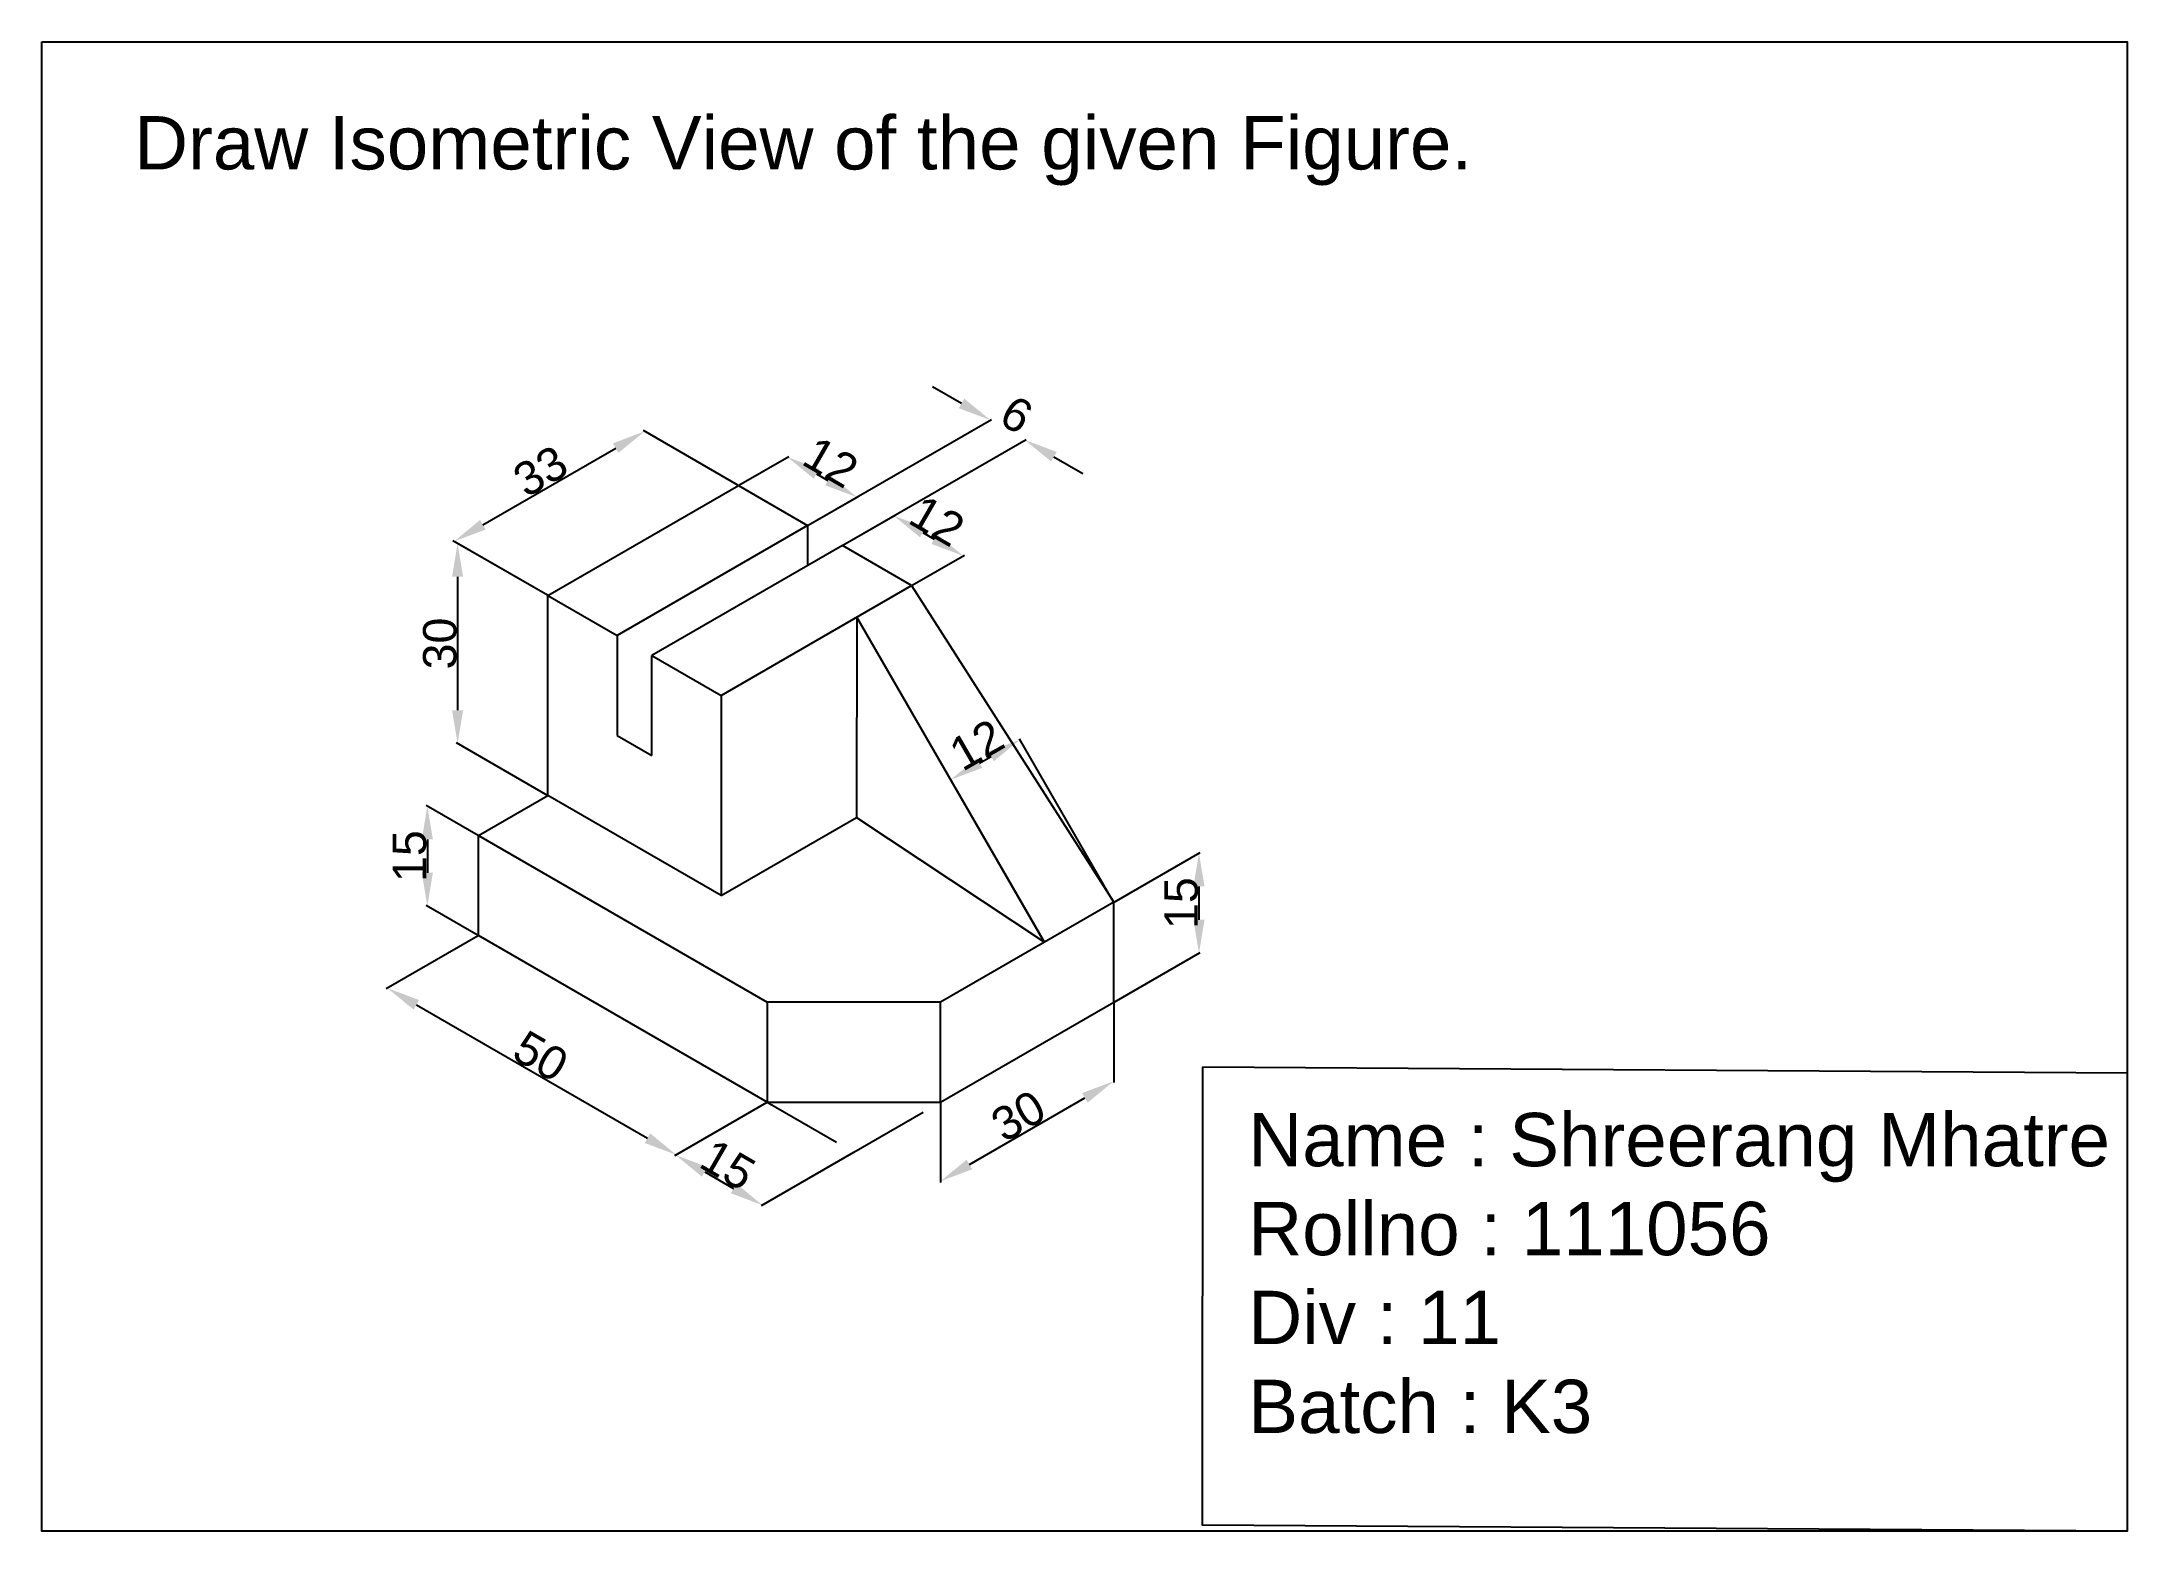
# Model space of a CAD drawing. Header units: millimetres. Extents: x -1 to 312, y -3 to 221.
import ezdxf

# ---------------------------------------------------------------- set-up
doc = ezdxf.new("R2010")
doc.units = ezdxf.units.MM
doc.header["$MEASUREMENT"] = 0
doc.linetypes.add('ACAD_ISO02W100', pattern=[15, 12, -3])
doc.styles.get("Standard").update_dxf_attribs({"font": 'arial.ttf'})
doc.dimstyles.get("Standard").update_dxf_attribs({"dimtxt": 5, "dimasz": 5, "dimexe": 0.18, "dimexo": 0.0625, "dimgap": 0.09, "dimtad": 1, "dimdec": 0, "dimzin": 0, "dimdsep": 46, "dimtxsty": 'Standard', "dimcen": 0.09, "dimadec": 0, "dimazin": 0, "dimtfac": 1, "dimtdec": 0, "dimtofl": 0, "dimtmove": 0, "dimatfit": 3, "dimfxl": 1, "dimtolj": 1, "dimtzin": 0, "dimarcsym": 1})

# ---------------------------------------------------------------- blocks, each defined once
blk = doc.blocks.new('*D1')
at = {"color": 0, "lineweight": -2, "transparency": 16777216}
for p, q in [((65.5, 148.2), (85.42, 159.7)), ((103.74, 154.12), (89.57, 162.31)), ((75.16, 137.62), (60.99, 145.81))]:
    blk.add_line(p, q, dxfattribs=at)
at = {"color": 0, "transparency": 16777216}
for points in [[(85, 160.42), (85.83, 158.98), (89.75, 162.2)], [(65.08, 148.92), (65.91, 147.48), (61.17, 145.7)]]:
    blk.add_solid(points, dxfattribs=at)
at = {"layer": 'Defpoints', "color": 0, "transparency": 16777216}
for p in [(89.75, 162.2), (103.8, 154.09), (75.22, 137.59)]:
    blk.add_point(p, dxfattribs=at)
at = {"color": 0, "transparency": 16777216, "insert": (74.13, 156.24), "char_height": 5, "attachment_point": 5, "rotation": 30}
blk.add_mtext('\\A1;33', dxfattribs=at)
blk = doc.blocks.new('*D2')
at = {"color": 0, "lineweight": -2, "transparency": 16777216}
for p, q in [((103.86, 154.12), (111.36, 158.45)), ((115.51, 155.84), (117.24, 154.84)), ((114.26, 148.12), (121.75, 152.45))]:
    blk.add_line(p, q, dxfattribs=at)
at = {"color": 0, "transparency": 16777216}
for points in [[(115.92, 156.57), (115.09, 155.12), (111.18, 158.34)], [(117.66, 155.57), (116.82, 154.12), (121.57, 152.34)]]:
    blk.add_solid(points, dxfattribs=at)
at = {"layer": 'Defpoints', "color": 0, "transparency": 16777216}
for p in [(103.8, 154.09), (121.57, 152.34), (114.19, 148.09)]:
    blk.add_point(p, dxfattribs=at)
at = {"color": 0, "transparency": 16777216, "insert": (117.67, 157.6), "char_height": 5, "attachment_point": 5, "rotation": 330}
blk.add_mtext('\\A1;12', dxfattribs=at)
blk = doc.blocks.new('*D3')
at = {"color": 0, "lineweight": -2, "transparency": 16777216}
for p, q in [((137.26, 166.4), (132.93, 168.9)), ((114.26, 148.12), (141.77, 164)), ((119.45, 145.12), (146.96, 161)), ((151.11, 158.4), (155.44, 155.9))]:
    blk.add_line(p, q, dxfattribs=at)
at = {"color": 0, "transparency": 16777216}
for points in [[(137.67, 167.12), (136.84, 165.68), (141.59, 163.9)], [(151.53, 159.12), (150.7, 157.68), (146.78, 160.9)]]:
    blk.add_solid(points, dxfattribs=at)
at = {"layer": 'Defpoints', "color": 0, "transparency": 16777216}
for p in [(146.78, 160.9), (114.19, 148.09), (119.39, 145.09)]:
    blk.add_point(p, dxfattribs=at)
at = {"color": 0, "transparency": 16777216, "insert": (145.51, 164.69), "char_height": 5, "attachment_point": 5, "rotation": 330}
blk.add_mtext('\\A1;6', dxfattribs=at)
blk = doc.blocks.new('*D4')
at = {"color": 0, "lineweight": -2, "transparency": 16777216}
for p, q in [((119.45, 145.12), (127.29, 149.65)), ((131.44, 147.05), (133.18, 146.05)), ((129.84, 139.12), (137.69, 143.65))]:
    blk.add_line(p, q, dxfattribs=at)
at = {"color": 0, "transparency": 16777216}
for points in [[(131.86, 147.77), (131.03, 146.32), (127.11, 149.55)], [(133.59, 146.77), (132.76, 145.32), (137.51, 143.55)]]:
    blk.add_solid(points, dxfattribs=at)
at = {"layer": 'Defpoints', "color": 0, "transparency": 16777216}
for p in [(119.39, 145.09), (137.51, 143.55), (129.78, 139.09)]:
    blk.add_point(p, dxfattribs=at)
at = {"color": 0, "transparency": 16777216, "insert": (133.61, 148.8), "char_height": 5, "attachment_point": 5, "rotation": 330}
blk.add_mtext('\\A1;12', dxfattribs=at)
blk = doc.blocks.new('*D5')
at = {"color": 0, "lineweight": -2, "transparency": 16777216}
for p, q in [((75.16, 137.62), (61.52, 145.5)), ((61.7, 140.39), (61.7, 120.39)), ((75.16, 107.62), (61.52, 115.5))]:
    blk.add_line(p, q, dxfattribs=at)
at = {"color": 0, "transparency": 16777216}
for points in [[(60.87, 140.39), (62.54, 140.39), (61.7, 145.39)], [(60.87, 120.39), (62.54, 120.39), (61.7, 115.39)]]:
    blk.add_solid(points, dxfattribs=at)
at = {"layer": 'Defpoints', "color": 0, "transparency": 16777216}
for p in [(75.22, 137.59), (61.7, 115.39), (75.22, 107.59)]:
    blk.add_point(p, dxfattribs=at)
at = {"color": 0, "transparency": 16777216, "insert": (59.06, 130.39), "char_height": 5, "attachment_point": 5, "rotation": 90}
blk.add_mtext('\\A1;30', dxfattribs=at)
blk = doc.blocks.new('*D6')
at = {"color": 0, "lineweight": -2, "transparency": 16777216}
for p, q in [((64.77, 101.62), (56.99, 106.11)), ((57.17, 101.01), (57.17, 96.01)), ((64.77, 86.62), (56.99, 91.11))]:
    blk.add_line(p, q, dxfattribs=at)
at = {"color": 0, "transparency": 16777216}
for points in [[(56.34, 101.01), (58, 101.01), (57.17, 106.01)], [(56.34, 96.01), (58, 96.01), (57.17, 91.01)]]:
    blk.add_solid(points, dxfattribs=at)
at = {"layer": 'Defpoints', "color": 0, "transparency": 16777216}
for p in [(64.83, 101.59), (57.17, 91.01), (64.83, 86.59)]:
    blk.add_point(p, dxfattribs=at)
at = {"color": 0, "transparency": 16777216, "insert": (54.53, 98.51), "char_height": 5, "attachment_point": 5, "rotation": 90}
blk.add_mtext('\\A1;15', dxfattribs=at)
blk = doc.blocks.new('*D7')
at = {"color": 0, "lineweight": -2, "transparency": 16777216}
for p, q in [((64.77, 86.55), (51.01, 78.61)), ((55.52, 76.21), (90.16, 56.21)), ((108.07, 61.55), (94.32, 53.61))]:
    blk.add_line(p, q, dxfattribs=at)
at = {"color": 0, "transparency": 16777216}
for points in [[(55.94, 76.93), (55.11, 75.49), (51.19, 78.71)], [(90.58, 56.93), (89.75, 55.49), (94.5, 53.71)]]:
    blk.add_solid(points, dxfattribs=at)
at = {"layer": 'Defpoints', "color": 0, "transparency": 16777216}
for p in [(64.83, 86.59), (108.13, 61.59), (94.5, 53.71)]:
    blk.add_point(p, dxfattribs=at)
at = {"color": 0, "transparency": 16777216, "insert": (74.17, 68.5), "char_height": 5, "attachment_point": 5, "rotation": 330}
blk.add_mtext('\\A1;50', dxfattribs=at)
blk = doc.blocks.new('*D8')
at = {"color": 0, "lineweight": -2, "transparency": 16777216}
for p, q in [((108.07, 61.55), (94.24, 53.56)), ((121.06, 54.05), (107.23, 46.06)), ((98.75, 51.17), (103.08, 48.67))]:
    blk.add_line(p, q, dxfattribs=at)
at = {"color": 0, "transparency": 16777216}
for points in [[(99.17, 51.89), (98.33, 50.45), (94.42, 53.67)], [(103.5, 49.39), (102.66, 47.95), (107.41, 46.17)]]:
    blk.add_solid(points, dxfattribs=at)
at = {"layer": 'Defpoints', "color": 0, "transparency": 16777216}
for p in [(108.13, 61.59), (121.12, 54.09), (107.41, 46.17)]:
    blk.add_point(p, dxfattribs=at)
at = {"color": 0, "transparency": 16777216, "insert": (102.24, 52.21), "char_height": 5, "attachment_point": 5, "rotation": 330}
blk.add_mtext('\\A1;15', dxfattribs=at)
blk = doc.blocks.new('*D9')
at = {"color": 0, "lineweight": -2, "transparency": 16777216}
for p, q in [((160.16, 91.62), (173.04, 99.06)), ((172.86, 93.96), (172.86, 88.96)), ((160.16, 76.62), (173.04, 84.06))]:
    blk.add_line(p, q, dxfattribs=at)
at = {"color": 0, "transparency": 16777216}
for points in [[(172.03, 93.96), (173.7, 93.96), (172.86, 98.96)], [(172.03, 88.96), (173.7, 88.96), (172.86, 83.96)]]:
    blk.add_solid(points, dxfattribs=at)
at = {"layer": 'Defpoints', "color": 0, "transparency": 16777216}
for p in [(160.09, 91.59), (172.86, 83.96), (160.09, 76.59)]:
    blk.add_point(p, dxfattribs=at)
at = {"color": 0, "transparency": 16777216, "insert": (170.22, 91.46), "char_height": 5, "attachment_point": 5, "rotation": 90}
blk.add_mtext('\\A1;15', dxfattribs=at)
blk = doc.blocks.new('*D10')
at = {"color": 0, "lineweight": -2, "transparency": 16777216}
for p, q in [((160.09, 76.51), (160.09, 64.55)), ((134.11, 61.51), (134.11, 49.55)), ((138.44, 52.26), (155.76, 62.26))]:
    blk.add_line(p, q, dxfattribs=at)
at = {"color": 0, "transparency": 16777216}
for points in [[(155.35, 62.98), (156.18, 61.54), (160.09, 64.76)], [(138.03, 52.98), (138.86, 51.54), (134.11, 49.76)]]:
    blk.add_solid(points, dxfattribs=at)
at = {"layer": 'Defpoints', "color": 0, "transparency": 16777216}
for p in [(160.09, 76.59), (160.09, 64.76), (134.11, 61.59)]:
    blk.add_point(p, dxfattribs=at)
at = {"color": 0, "transparency": 16777216, "insert": (145.78, 59.55), "char_height": 5, "attachment_point": 5, "rotation": 30}
blk.add_mtext('\\A1;30', dxfattribs=at)
blk = doc.blocks.new('*D11')
at = {"color": 0, "lineweight": -2, "transparency": 16777216}
for p, q in [((160.06, 91.64), (145.93, 116.12)), ((139.96, 112.46), (141.69, 113.46)), ((149.67, 85.64), (135.54, 110.12))]:
    blk.add_line(p, q, dxfattribs=at)
at = {"color": 0, "transparency": 16777216}
for points in [[(141.27, 114.18), (142.11, 112.74), (146.02, 115.96)], [(139.54, 113.18), (140.37, 111.74), (135.63, 109.96)]]:
    blk.add_solid(points, dxfattribs=at)
at = {"layer": 'Defpoints', "color": 0, "transparency": 16777216}
for p in [(146.02, 115.96), (160.09, 91.59), (149.7, 85.59)]:
    blk.add_point(p, dxfattribs=at)
at = {"color": 0, "transparency": 16777216, "insert": (139.52, 115.21), "char_height": 5, "attachment_point": 5, "rotation": 30}
blk.add_mtext('\\A1;12', dxfattribs=at)

msp = doc.modelspace()

# ---------------------------------------------------------------- linework, layer by layer
for p, q in [((75.22, 137.59), (103.8, 154.09)), ((103.8, 154.09), (114.19, 148.09)), ((114.19, 148.09), (85.62, 131.59)), ((114.19, 148.09), (114.19, 142.09)), ((119.39, 145.09), (90.81, 128.59)), ((129.78, 139.09), (119.39, 145.09)), ((101.2, 122.59), (129.78, 139.09)), ((129.78, 139.09), (160.09, 91.59)), ((75.22, 107.59), (75.22, 137.59)), ((75.22, 137.59), (85.62, 131.59)), ((85.62, 131.59), (85.62, 116.59)), ((121.56, 134.34), (121.5, 104.3)), ((149.7, 85.59), (121.56, 134.34)), ((90.81, 113.59), (90.81, 128.59)), ((90.81, 128.59), (101.2, 122.59)), ((101.2, 122.59), (101.2, 92.59)), ((85.62, 116.59), (90.81, 113.59)), ((64.83, 101.59), (75.22, 107.59)), ((101.2, 92.59), (75.22, 107.59)), ((101.2, 92.59), (121.5, 104.3)), ((121.5, 104.3), (149.7, 85.59)), ((64.83, 86.59), (64.83, 101.59)), ((64.83, 101.59), (108.13, 76.59)), ((160.09, 91.59), (134.11, 76.59)), ((160.09, 91.59), (149.7, 85.59)), ((160.09, 76.59), (160.09, 91.59)), ((108.13, 61.59), (64.83, 86.59)), ((108.13, 76.59), (108.13, 61.59)), ((134.11, 76.59), (108.13, 76.59)), ((134.11, 61.59), (134.11, 76.59)), ((134.11, 61.59), (160.09, 76.59)), ((108.13, 61.59), (134.11, 61.59))]:
    msp.add_line(p, q)
at = {"color": 2, "linetype": 'ACAD_ISO02W100'}
for p, q in [((108.13, 61.59), (121.12, 54.09)), ((121.12, 54.09), (134.11, 61.59))]:
    msp.add_line(p, q, dxfattribs=at)
for points in [[(-0.65, 220.64), (312.04, 220.64), (312.04, -2.74), (-0.65, -2.74)], [(173.42, 66.93), (312.05, 66), (312.04, -2.74), (173.41, -1.82)]]:
    msp.add_lwpolyline(points, close=True)

# ---------------------------------------------------------------- texts
at = {"char_height": 8, "attachment_point": 1}
for s, width, insert in [('Draw Isometric View of the given Figure.', 281.737, (13.22, 209.48)), ('{\\C4;Name : Shreerang Mhatre\\PRollno : 111056\\PDiv : 11\\PBatch : K3}', 164.1552, (180.27, 60))]:
    msp.add_mtext_dynamic_manual_height_columns(s, width=width, gutter_width=183.57, heights=[0], dxfattribs=dict(at, insert=insert))

# ---------------------------------------------------------------- dimensions: what is measured, and where the dimension line sits
at = {"color": 3}
for p1, p2, distance, picture, middle in [((114.19, 148.09), (119.39, 145.09), 27.39, '*D3', (145.51, 164.69)), ((75.22, 137.59), (103.8, 154.09), 14.06, '*D1', (74.13, 156.24)), ((103.8, 154.09), (114.19, 148.09), 7.38, '*D2', (117.67, 157.6)), ((119.39, 145.09), (129.78, 139.09), 7.72, '*D4', (133.61, 148.8)), ((75.22, 137.59), (75.22, 107.59), -13.52, '*D5', (59.06, 130.39)), ((149.7, 85.59), (160.09, 91.59), 28.15, '*D11', (139.52, 115.21)), ((64.83, 101.59), (64.83, 86.59), -7.66, '*D6', (54.53, 98.51)), ((160.09, 91.59), (160.09, 76.59), 12.77, '*D9', (170.22, 91.46)), ((64.83, 86.59), (108.13, 61.59), -13.64, '*D7', (74.17, 68.5)), ((134.11, 61.59), (160.09, 76.59), -10.24, '*D10', (145.78, 59.55)), ((108.13, 61.59), (121.12, 54.09), -13.71, '*D8', (102.24, 52.21))]:
    dim = msp.add_aligned_dim(p1=p1, p2=p2, distance=distance, dimstyle='Standard', dxfattribs=at)
    dim.commit()
    dim.dimension.update_dxf_attribs({"geometry": picture, "text_midpoint": middle})

doc.saveas('drawing.dxf')
